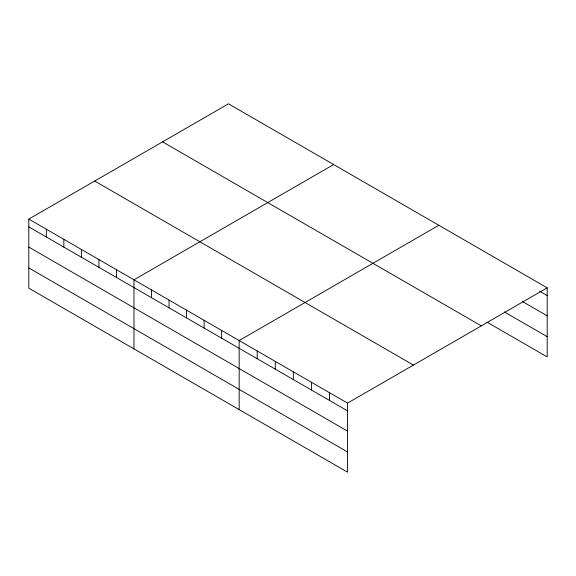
<?xml version="1.0" encoding="UTF-8"?>
<svg xmlns="http://www.w3.org/2000/svg" width="576" height="576" viewBox="0 0 576 576"><rect width="100%" height="100%" fill="white"/><g stroke="black" fill="none" stroke-linecap="round" stroke-linejoin="round"><path stroke-width="0.86" d="M347.53 431.107L347.53 403.114L28.8 219.096L28.8 288.166L347.53 472.183L347.53 431.107L28.8 247.09M486.994 322.15L547.2 356.904L547.2 287.834L228.47 103.817L28.8 219.096M333.648 164.542L133.978 279.821L133.978 348.89M438.833 225.266L239.162 340.546L239.162 409.615M347.53 403.114L547.2 287.834M539.676 291.254L547.2 295.596M522.367 301.493L547.2 315.828M504.302 311.904L547.2 336.672M162.576 141.862L481.306 325.872M94.694 181.051L413.424 365.069M28.8 226.858L347.53 410.875M28.8 267.934L347.53 451.951M329.465 392.681L329.465 400.45M311.407 382.255L311.407 390.017M293.342 371.83L293.342 379.591M275.285 361.404L275.285 369.166M257.22 350.971L257.22 358.74M221.63 330.422L221.63 338.191M204.098 320.306L204.098 328.068M186.574 310.183L186.574 317.945M169.042 300.06L169.042 307.829M151.51 289.944L151.51 297.706M116.453 269.698L116.453 277.466M98.921 259.582L98.921 267.343M81.389 249.458L81.389 257.22M63.857 239.335L63.857 247.097M46.332 229.219L46.332 236.981"/></g></svg>
